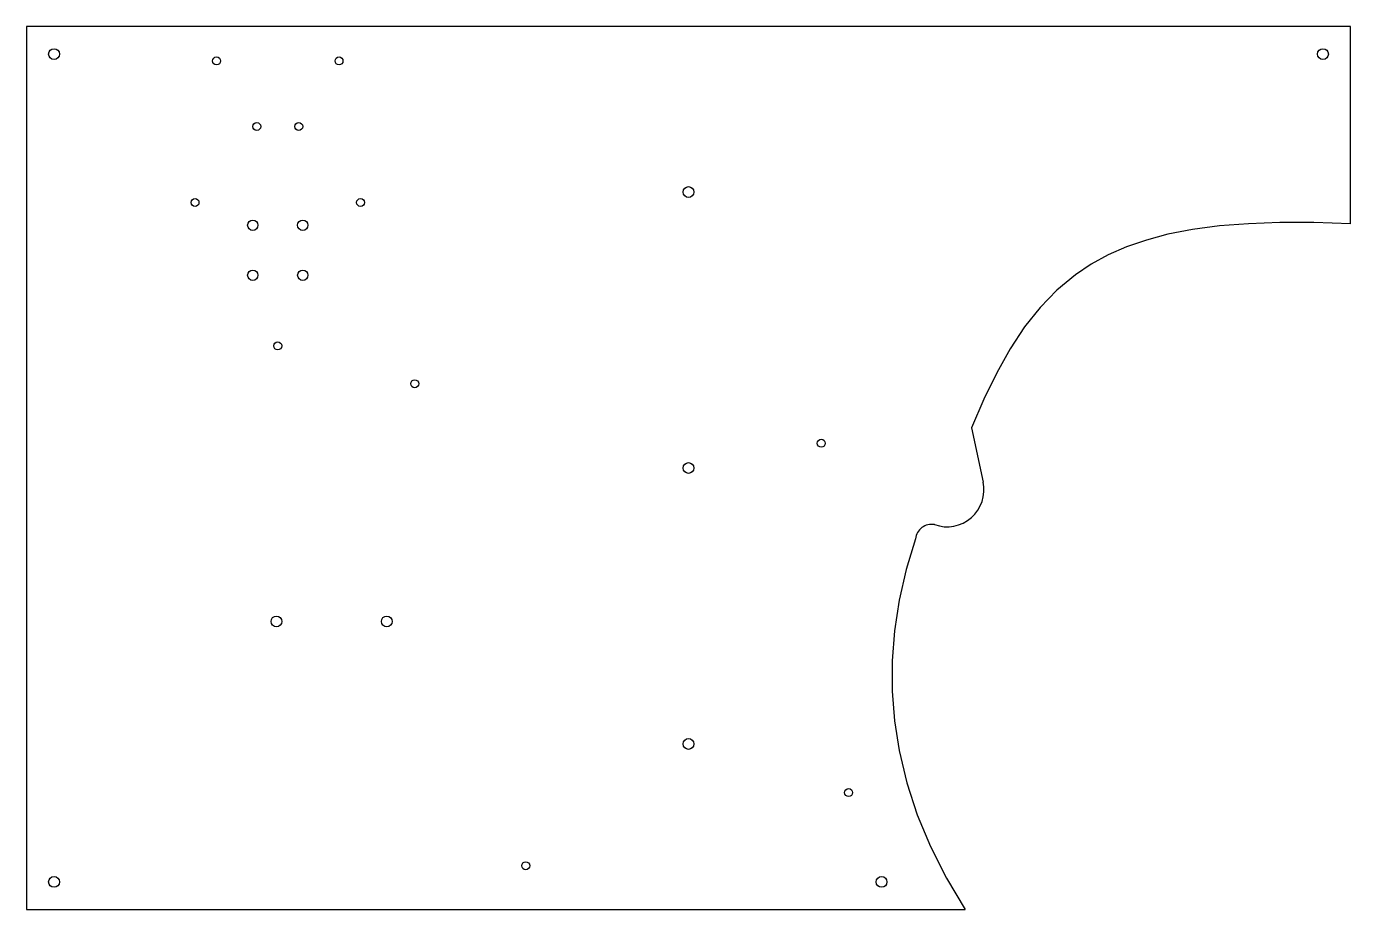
# Model space of a CAD drawing. Extents: x 0 to 24, y 0 to 16.
import ezdxf

# ---------------------------------------------------------------- set-up
doc = ezdxf.new("R2010")
doc.units = 0
doc.layers.get('0').update_dxf_attribs({"linetype": 'CONTINUOUS'})

msp = doc.modelspace()

# ---------------------------------------------------------------- linework, layer by layer
at = {"color": 7, "linetype": 'CONTINUOUS'}
for p, q in [((0, 16), (0, 0)), ((24, 16), (0, 16)), ((24, 12.427), (24, 16)), ((17.129, 8.728), (17.341, 7.746)), ((0, 0), (17.016, 0))]:
    msp.add_line(p, q, dxfattribs=at)
at = {"color": 7, "linetype": 'CONTINUOUS', "flags": 128}
for points in [[(24, 12.427), (23.336, 12.448), (22.721, 12.448), (22.151, 12.427), (21.624, 12.385), (21.138, 12.321), (20.69, 12.234), (20.3, 12.13), (19.94, 12.006), (19.606, 11.86), (19.298, 11.692), (19.012, 11.501), (18.678, 11.225), (18.373, 10.91), (18.092, 10.556), (17.832, 10.162), (17.588, 9.726), (17.355, 9.249), (17.129, 8.728)], [(16.114, 6.717), (15.946, 6.158), (15.82, 5.603), (15.736, 5.051), (15.693, 4.503), (15.692, 3.959), (15.733, 3.419), (15.816, 2.882), (15.955, 2.297), (16.144, 1.716), (16.384, 1.139), (16.675, 0.567), (17.016, 0)]]:
    msp.add_lwpolyline(points, dxfattribs=at)
at = {"color": 7, "linetype": 'CONTINUOUS'}
for centre, radius in [((0.5, 15.5), 0.098), ((3.445, 15.376), 0.072), ((5.665, 15.376), 0.072), ((23.5, 15.5), 0.098), ((4.175, 14.188), 0.072), ((4.935, 14.188), 0.072), ((12, 13), 0.098), ((3.055, 12.811), 0.072), ((6.055, 12.811), 0.072), ((4.102, 12.398), 0.0938), ((5.008, 12.398), 0.0938), ((4.102, 11.492), 0.0937), ((5.008, 11.492), 0.0937), ((4.555, 10.213), 0.072), ((7.037, 9.527), 0.072), ((14.406, 8.449), 0.072), ((12, 8), 0.098), ((4.531, 5.219), 0.098), ((6.531, 5.219), 0.098), ((12, 3), 0.098), ((14.902, 2.118), 0.072), ((9.05, 0.793), 0.072), ((0.5, 0.5), 0.098), ((15.5, 0.5), 0.098)]:
    msp.add_circle(centre, radius, dxfattribs=at)
for centre, radius, start, end in [((16.686, 7.605), 0.67, 250.2925, 12.1596), ((16.407, 6.683), 0.295, 79.8292, 173.3302)]:
    msp.add_arc(centre, radius, start, end, dxfattribs=at)

doc.saveas('drawing.dxf')
